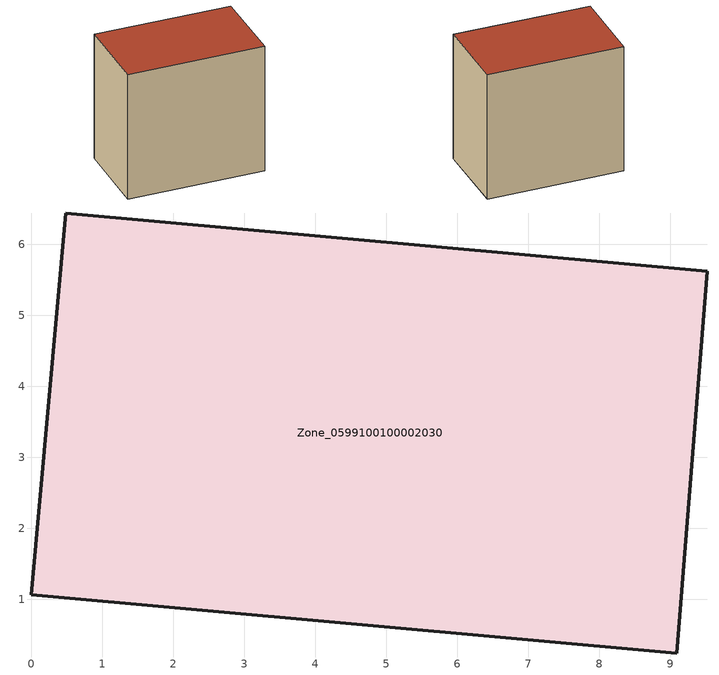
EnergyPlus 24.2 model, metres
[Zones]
Zone_0599100100002030
 floor ground (C_G): 0,1.06 0.49,6.44 9.52,5.62 9.09,0.24 z0
 wall outside (C_F): 0.49,6.44 0,1.06 9.09,0.24 9.52,5.62 0.49,6.44 z0:8.83
 roof outside (C_R): 9.09,0.24 9.52,5.62 0.49,6.44 0,1.06 z8.83
[BUILDING]
Pand.0599100100002030: North Axis=0; Terrain=City; Loads Convergence Tolerance Value=0.04; Temperature Convergence Tolerance Value=0.4; Solar Distribution=FullExterior; Maximum Number of Warmup Days=25; Minimum Number of Warmup Days=1
[Site:Location]
Rotterdam.The.Hague.AP_ZH_NLD Design_Conditions: Latitude=51.96; Longitude=4.45; Time Zone=1; Elevation=-4.5
[SITE:GROUNDTEMPERATURE:BUILDINGSURFACE]
18, 18, 18, 18, 18, 18, 18, 18, 18, 18, 18, 18
[MATERIAL] Thermal Absorptance=0.9; Solar Absorptance=0.7; Visible Absorptance=0.7
Name | Roughness | Thickness | Conductivity | Density | Specific Heat
G.TI.2006-2014 | MediumSmooth | 0.15 | 0.06 | 540 | 1210
F.TI.2006-2014 | Rough | 0.3 | 0.12 | 1920 | 840
R.TI.2006-2014 | MediumRough | 0.2 | 0.08 | 1500 | 1000
[CONSTRUCTION]
C_G: G.TI.2006-2014
C_F: F.TI.2006-2014
C_R: R.TI.2006-2014
[ZONE]
Zone_0599100100002030: Type=1; Multiplier=1; Ceiling Height=Autocalculate; Volume=Autocalculate; Floor Area=autocalculate; Part of Total Floor Area=Yes
[ZONEINFILTRATION:DESIGNFLOWRATE]
Infil_Zone_0599100100002030: Zone or ZoneList or Space or SpaceList=Zone_0599100100002030; Schedule=AlwaysOn; Design Flow Rate Calculation Method=Flow/Area; Flow Rate per Floor Area=0.0015; Constant Term Coefficient=1; Temperature Term Coefficient=0; Velocity Term Coefficient=0; Velocity Squared Term Coefficient=0
[HVACTEMPLATE:ZONE:IDEALLOADSAIRSYSTEM]
Zone_0599100100002030: Maximum Heating Supply Air Temperature=50; Minimum Cooling Supply Air Temperature=13; Maximum Heating Supply Air Humidity Ratio=0.0156; Minimum Cooling Supply Air Humidity Ratio=0.0077; Heating Limit=NoLimit; Cooling Limit=NoLimit; Dehumidification Control Type=ConstantSensibleHeatRatio; Cooling Sensible Heat Ratio=0.7; Dehumidification Setpoint=60; Humidification Control Type=None; Humidification Setpoint=30; Outdoor Air Method=None; Outdoor Air Flow Rate per Person=0.00944; Outdoor Air Flow Rate per Zone Floor Area=0; Outdoor Air Flow Rate per Zone=0; Demand Controlled Ventilation Type=None; Outdoor Air Economizer Type=NoEconomizer; Heat Recovery Type=None; Sensible Heat Recovery Effectiveness=0.7; Latent Heat Recovery Effectiveness=0.65
[ZONECONTROL:THERMOSTAT]
ThermostatControl_Zone_0599100100002030: Zone or ZoneList=Zone_0599100100002030; Control Type Schedule=DualSetpointControlType; Control 1=Thermostat_Zone_0599100100002030; Temperature Difference Between Cutout And Setpoint=0
[THERMOSTATSETPOINT:DUALSETPOINT]
Thermostat_Zone_0599100100002030: Heating Setpoint Temperature Schedule=HeatingSetpoint_Zone_0599100100002030; Cooling Setpoint Temperature Schedule=CoolingSetpoint_Zone_0599100100002030
[SCHEDULE:COMPACT]
HeatingSetpoint_Zone_0599100100002030: Through: 12/31, For: AllDays, Until: 24:00, 21
CoolingSetpoint_Zone_0599100100002030: Through: 12/31, For: AllDays, Until: 24:00, 24
DualSetpointControlType: Through: 12/31, For: AllDays, Until: 24:00, 4
AlwaysOn: Through: 12/31, For: AllDays, Until: 24:00, 1
